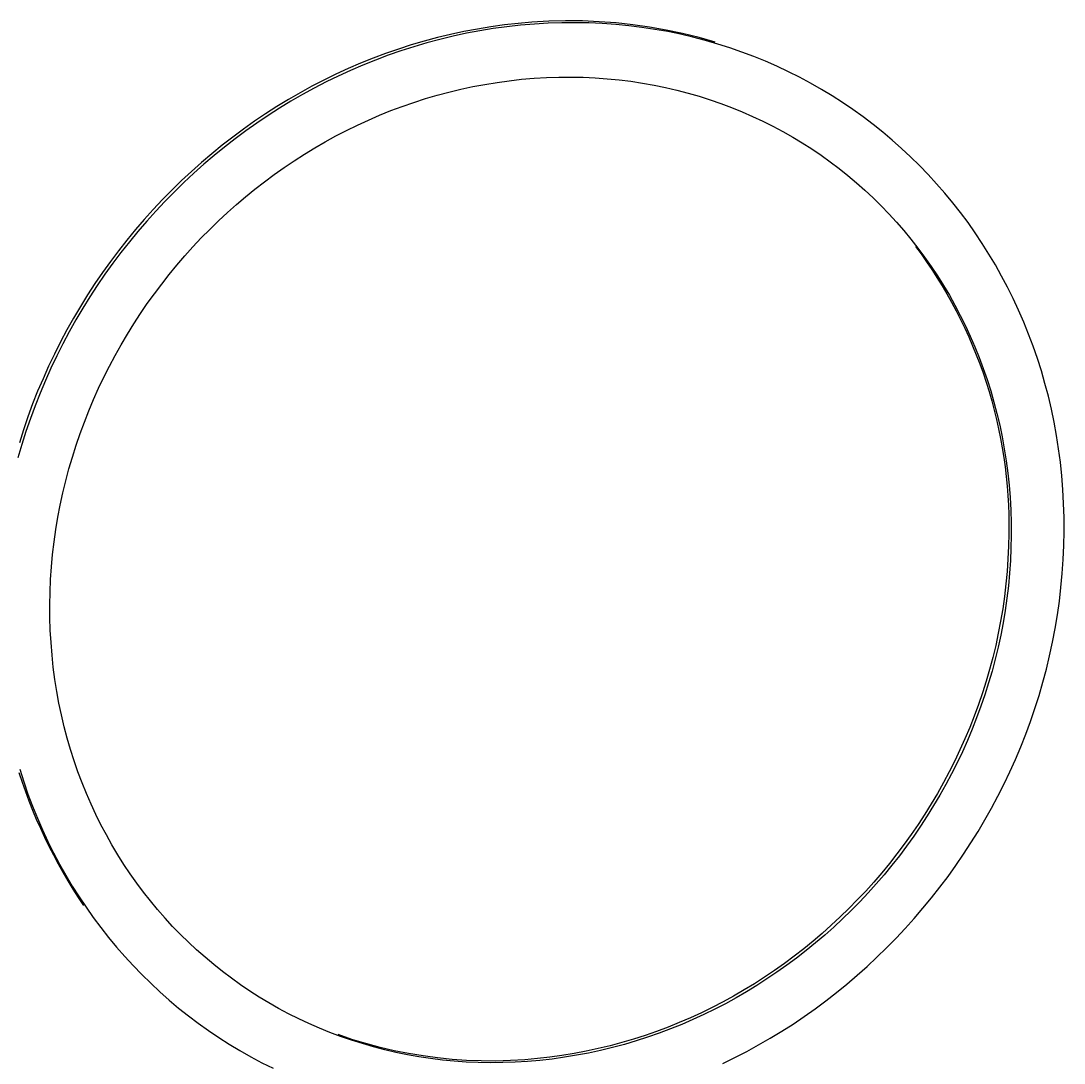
# Model space of a CAD drawing. Header units: millimetres. Extents: x 974 to 5700, y -47 to 3256.
# Drawn here: x 2633.28 to 2645.79, y 1195.08 to 1207.58 of the extents above; entities that cross this region are included whole.
import ezdxf

# ---------------------------------------------------------------- set-up
doc = ezdxf.new("R2010")
doc.units = ezdxf.units.MM
doc.header["$MEASUREMENT"] = 0
doc.layers.add('Utwórz2D linie widoczne', color=7, linetype='Continuous', true_color=0x000000)

msp = doc.modelspace()

# ---------------------------------------------------------------- linework, layer by layer
at = {"layer": 'Utwórz2D linie widoczne'}
for p, q in [((2638.915, 1207.505), (2638.753, 1207.478)), ((2639.078, 1207.527), (2638.915, 1207.505)), ((2639.107, 1207.506), (2638.944, 1207.484)), ((2639.242, 1207.545), (2639.078, 1207.527)), ((2639.271, 1207.524), (2639.107, 1207.506)), ((2639.407, 1207.559), (2639.242, 1207.545)), ((2639.437, 1207.538), (2639.271, 1207.524)), ((2639.609, 1207.571), (2639.407, 1207.559)), ((2639.602, 1207.548), (2639.437, 1207.538)), ((2639.766, 1207.553), (2639.602, 1207.548)), ((2639.811, 1207.576), (2639.609, 1207.571)), ((2639.929, 1207.554), (2639.766, 1207.553)), ((2640.013, 1207.575), (2639.811, 1207.576)), ((2640.091, 1207.551), (2639.929, 1207.554)), ((2640.215, 1207.566), (2640.013, 1207.575)), ((2640.251, 1207.544), (2640.091, 1207.551)), ((2640.417, 1207.551), (2640.215, 1207.566)), ((2640.411, 1207.533), (2640.251, 1207.544)), ((2640.569, 1207.517), (2640.411, 1207.533)), ((2640.618, 1207.529), (2640.417, 1207.551)), ((2640.726, 1207.498), (2640.569, 1207.517)), ((2640.818, 1207.501), (2640.618, 1207.529)), ((2640.881, 1207.474), (2640.726, 1207.498)), ((2641.017, 1207.465), (2640.818, 1207.501)), ((2638.274, 1207.376), (2638.116, 1207.334)), ((2638.432, 1207.414), (2638.274, 1207.376)), ((2638.461, 1207.393), (2638.303, 1207.354)), ((2638.592, 1207.448), (2638.432, 1207.414)), ((2638.621, 1207.427), (2638.461, 1207.393)), ((2638.753, 1207.478), (2638.592, 1207.448)), ((2638.782, 1207.457), (2638.621, 1207.427)), ((2638.944, 1207.484), (2638.782, 1207.457)), ((2641.035, 1207.447), (2640.881, 1207.474)), ((2641.214, 1207.424), (2641.017, 1207.465)), ((2641.187, 1207.416), (2641.035, 1207.447)), ((2641.338, 1207.381), (2641.187, 1207.416)), ((2641.41, 1207.375), (2641.214, 1207.424)), ((2641.487, 1207.342), (2641.338, 1207.381)), ((2641.605, 1207.32), (2641.41, 1207.375)), ((2637.961, 1207.288), (2637.806, 1207.238)), ((2637.99, 1207.267), (2637.835, 1207.217)), ((2638.116, 1207.334), (2637.961, 1207.288)), ((2638.146, 1207.312), (2637.99, 1207.267)), ((2638.303, 1207.354), (2638.146, 1207.312)), ((2641.634, 1207.299), (2641.487, 1207.342)), ((2641.78, 1207.253), (2641.634, 1207.299)), ((2641.924, 1207.203), (2641.78, 1207.253)), ((2637.502, 1207.128), (2637.352, 1207.068)), ((2637.653, 1207.185), (2637.502, 1207.128)), ((2637.682, 1207.164), (2637.531, 1207.107)), ((2637.806, 1207.238), (2637.653, 1207.185)), ((2637.835, 1207.217), (2637.682, 1207.164)), ((2642.066, 1207.149), (2641.924, 1207.203)), ((2642.206, 1207.092), (2642.066, 1207.149)), ((2637.204, 1207.004), (2637.057, 1206.937)), ((2637.352, 1207.068), (2637.204, 1207.004)), ((2637.381, 1207.047), (2637.233, 1206.983)), ((2637.531, 1207.107), (2637.381, 1207.047)), ((2642.345, 1207.032), (2642.206, 1207.092)), ((2642.481, 1206.967), (2642.345, 1207.032)), ((2637.057, 1206.937), (2636.912, 1206.866)), ((2637.086, 1206.915), (2636.941, 1206.845)), ((2637.233, 1206.983), (2637.086, 1206.915)), ((2639.136, 1206.859), (2639.284, 1206.876)), ((2639.284, 1206.876), (2639.433, 1206.888)), ((2639.433, 1206.888), (2639.581, 1206.897)), ((2639.581, 1206.897), (2639.729, 1206.902)), ((2639.729, 1206.902), (2639.876, 1206.903)), ((2639.876, 1206.903), (2640.022, 1206.9)), ((2640.022, 1206.9), (2640.167, 1206.894)), ((2640.167, 1206.894), (2640.31, 1206.883)), ((2640.31, 1206.883), (2640.453, 1206.869)), ((2642.616, 1206.9), (2642.481, 1206.967)), ((2642.748, 1206.829), (2642.616, 1206.9)), ((2636.769, 1206.792), (2636.628, 1206.714)), ((2636.798, 1206.77), (2636.657, 1206.693)), ((2636.912, 1206.866), (2636.769, 1206.792)), ((2636.941, 1206.845), (2636.798, 1206.77)), ((2638.411, 1206.723), (2638.554, 1206.757)), ((2638.554, 1206.757), (2638.698, 1206.788)), ((2638.698, 1206.788), (2638.843, 1206.815)), ((2638.843, 1206.815), (2638.989, 1206.839)), ((2638.989, 1206.839), (2639.136, 1206.859)), ((2640.453, 1206.869), (2640.594, 1206.852)), ((2640.594, 1206.852), (2640.734, 1206.831)), ((2640.734, 1206.831), (2640.872, 1206.806)), ((2640.872, 1206.806), (2641.009, 1206.778)), ((2641.009, 1206.778), (2641.145, 1206.746)), ((2642.878, 1206.755), (2642.748, 1206.829)), ((2643.006, 1206.678), (2642.878, 1206.755)), ((2636.488, 1206.634), (2636.351, 1206.55)), ((2636.628, 1206.714), (2636.488, 1206.634)), ((2636.657, 1206.693), (2636.517, 1206.612)), ((2637.991, 1206.599), (2638.13, 1206.644)), ((2638.13, 1206.644), (2638.27, 1206.685)), ((2638.27, 1206.685), (2638.411, 1206.723)), ((2641.145, 1206.746), (2641.279, 1206.711)), ((2641.279, 1206.711), (2641.412, 1206.673)), ((2641.412, 1206.673), (2641.543, 1206.631)), ((2641.543, 1206.631), (2641.673, 1206.586)), ((2643.132, 1206.597), (2643.006, 1206.678)), ((2636.351, 1206.55), (2636.215, 1206.463)), ((2636.38, 1206.529), (2636.244, 1206.442)), ((2636.517, 1206.612), (2636.38, 1206.529)), ((2637.581, 1206.445), (2637.716, 1206.5)), ((2637.716, 1206.5), (2637.853, 1206.551)), ((2637.853, 1206.551), (2637.991, 1206.599)), ((2641.673, 1206.586), (2641.801, 1206.538)), ((2641.801, 1206.538), (2641.928, 1206.487)), ((2643.256, 1206.513), (2643.132, 1206.597)), ((2643.377, 1206.426), (2643.256, 1206.513)), ((2636.082, 1206.373), (2635.95, 1206.28)), ((2636.215, 1206.463), (2636.082, 1206.373)), ((2636.244, 1206.442), (2636.111, 1206.352)), ((2637.316, 1206.327), (2637.448, 1206.388)), ((2637.448, 1206.388), (2637.581, 1206.445)), ((2641.928, 1206.487), (2642.052, 1206.432)), ((2642.052, 1206.432), (2642.175, 1206.374)), ((2642.175, 1206.374), (2642.296, 1206.313)), ((2643.496, 1206.336), (2643.377, 1206.426)), ((2635.95, 1206.28), (2635.821, 1206.184)), ((2635.979, 1206.259), (2635.85, 1206.163)), ((2636.111, 1206.352), (2635.979, 1206.259)), ((2637.056, 1206.197), (2637.185, 1206.263)), ((2637.185, 1206.263), (2637.316, 1206.327)), ((2642.296, 1206.313), (2642.415, 1206.25)), ((2642.415, 1206.25), (2642.533, 1206.183)), ((2643.613, 1206.243), (2643.496, 1206.336)), ((2635.821, 1206.184), (2635.693, 1206.085)), ((2635.85, 1206.163), (2635.723, 1206.064)), ((2636.803, 1206.054), (2636.929, 1206.127)), ((2636.929, 1206.127), (2637.056, 1206.197)), ((2642.533, 1206.183), (2642.648, 1206.113)), ((2643.727, 1206.147), (2643.613, 1206.243)), ((2643.838, 1206.048), (2643.727, 1206.147)), ((2635.693, 1206.085), (2635.568, 1205.983)), ((2635.723, 1206.064), (2635.598, 1205.962)), ((2636.68, 1205.979), (2636.803, 1206.054)), ((2642.648, 1206.113), (2642.761, 1206.041)), ((2642.761, 1206.041), (2642.873, 1205.965)), ((2643.947, 1205.947), (2643.838, 1206.048)), ((2635.446, 1205.879), (2635.325, 1205.772)), ((2635.568, 1205.983), (2635.446, 1205.879)), ((2635.598, 1205.962), (2635.475, 1205.858)), ((2636.437, 1205.819), (2636.557, 1205.9)), ((2636.557, 1205.9), (2636.68, 1205.979)), ((2642.873, 1205.965), (2642.982, 1205.887)), ((2642.982, 1205.887), (2643.089, 1205.806)), ((2644.054, 1205.842), (2643.947, 1205.947)), ((2635.325, 1205.772), (2635.207, 1205.662)), ((2635.354, 1205.75), (2635.236, 1205.64)), ((2635.475, 1205.858), (2635.354, 1205.75)), ((2636.319, 1205.736), (2636.437, 1205.819)), ((2643.089, 1205.806), (2643.194, 1205.722)), ((2644.158, 1205.735), (2644.054, 1205.842)), ((2635.207, 1205.662), (2635.092, 1205.549)), ((2635.236, 1205.64), (2635.121, 1205.528)), ((2636.087, 1205.56), (2636.202, 1205.649)), ((2636.202, 1205.649), (2636.319, 1205.736)), ((2643.194, 1205.722), (2643.297, 1205.636)), ((2643.297, 1205.636), (2643.397, 1205.546)), ((2644.259, 1205.625), (2644.158, 1205.735)), ((2644.357, 1205.512), (2644.259, 1205.625)), ((2635.092, 1205.549), (2634.978, 1205.434)), ((2635.121, 1205.528), (2635.008, 1205.413)), ((2635.975, 1205.468), (2636.087, 1205.56)), ((2643.397, 1205.546), (2643.496, 1205.455)), ((2644.452, 1205.396), (2644.357, 1205.512)), ((2634.978, 1205.434), (2634.868, 1205.316)), ((2635.008, 1205.413), (2634.897, 1205.295)), ((2635.756, 1205.278), (2635.864, 1205.374)), ((2635.864, 1205.374), (2635.975, 1205.468)), ((2643.496, 1205.455), (2643.592, 1205.361)), ((2644.545, 1205.278), (2644.452, 1205.396)), ((2634.868, 1205.316), (2634.76, 1205.196)), ((2634.897, 1205.295), (2634.789, 1205.175)), ((2635.65, 1205.179), (2635.756, 1205.278)), ((2643.592, 1205.361), (2643.685, 1205.264)), ((2643.685, 1205.264), (2643.776, 1205.165)), ((2644.635, 1205.158), (2644.545, 1205.278)), ((2634.76, 1205.196), (2634.654, 1205.074)), ((2634.789, 1205.175), (2634.683, 1205.052)), ((2635.545, 1205.077), (2635.65, 1205.179)), ((2643.776, 1205.165), (2643.864, 1205.063)), ((2644.721, 1205.035), (2644.635, 1205.158)), ((2634.654, 1205.074), (2634.552, 1204.949)), ((2634.683, 1205.052), (2634.581, 1204.928)), ((2635.443, 1204.974), (2635.545, 1205.077)), ((2643.864, 1205.063), (2643.95, 1204.959)), ((2644.805, 1204.909), (2644.721, 1205.035)), ((2634.552, 1204.949), (2634.452, 1204.822)), ((2634.581, 1204.928), (2634.481, 1204.8)), ((2635.344, 1204.868), (2635.443, 1204.974)), ((2643.95, 1204.959), (2644.034, 1204.853)), ((2644.005, 1204.874), (2644.072, 1204.783)), ((2644.886, 1204.781), (2644.805, 1204.909)), ((2634.452, 1204.822), (2634.354, 1204.692)), ((2634.481, 1204.8), (2634.383, 1204.671)), ((2635.151, 1204.649), (2635.246, 1204.759)), ((2635.246, 1204.759), (2635.344, 1204.868)), ((2644.034, 1204.853), (2644.115, 1204.744)), ((2644.072, 1204.783), (2644.137, 1204.69)), ((2644.963, 1204.651), (2644.886, 1204.781)), ((2634.354, 1204.692), (2634.26, 1204.561)), ((2634.383, 1204.671), (2634.289, 1204.539)), ((2635.059, 1204.537), (2635.151, 1204.649)), ((2644.115, 1204.744), (2644.193, 1204.633)), ((2644.137, 1204.69), (2644.201, 1204.596)), ((2644.193, 1204.633), (2644.268, 1204.52)), ((2645.038, 1204.518), (2644.963, 1204.651)), ((2634.26, 1204.561), (2634.168, 1204.427)), ((2634.289, 1204.539), (2634.197, 1204.406)), ((2634.969, 1204.422), (2635.059, 1204.537)), ((2644.201, 1204.596), (2644.263, 1204.5)), ((2644.263, 1204.5), (2644.324, 1204.402)), ((2644.268, 1204.52), (2644.341, 1204.405)), ((2645.109, 1204.384), (2645.038, 1204.518)), ((2634.168, 1204.427), (2634.08, 1204.291)), ((2634.197, 1204.406), (2634.109, 1204.27)), ((2634.881, 1204.305), (2634.969, 1204.422)), ((2644.324, 1204.402), (2644.382, 1204.303)), ((2644.341, 1204.405), (2644.411, 1204.288)), ((2645.177, 1204.247), (2645.109, 1204.384)), ((2634.08, 1204.291), (2633.994, 1204.153)), ((2634.109, 1204.27), (2634.023, 1204.132)), ((2634.796, 1204.187), (2634.881, 1204.305)), ((2644.382, 1204.303), (2644.438, 1204.203)), ((2644.411, 1204.288), (2644.478, 1204.168)), ((2645.242, 1204.107), (2645.177, 1204.247)), ((2633.994, 1204.153), (2633.911, 1204.014)), ((2634.023, 1204.132), (2633.941, 1203.992)), ((2634.714, 1204.067), (2634.796, 1204.187)), ((2644.438, 1204.203), (2644.493, 1204.101)), ((2644.478, 1204.168), (2644.542, 1204.047)), ((2633.911, 1204.014), (2633.832, 1203.872)), ((2634.634, 1203.944), (2634.714, 1204.067)), ((2644.493, 1204.101), (2644.545, 1203.998)), ((2644.542, 1204.047), (2644.603, 1203.923)), ((2644.545, 1203.998), (2644.596, 1203.894)), ((2645.303, 1203.966), (2645.242, 1204.107)), ((2633.832, 1203.872), (2633.755, 1203.728)), ((2633.941, 1203.992), (2633.861, 1203.851)), ((2634.557, 1203.82), (2634.634, 1203.944)), ((2644.596, 1203.894), (2644.644, 1203.788)), ((2644.603, 1203.923), (2644.662, 1203.798)), ((2645.361, 1203.823), (2645.303, 1203.966)), ((2633.861, 1203.851), (2633.785, 1203.707)), ((2634.482, 1203.694), (2634.557, 1203.82)), ((2644.644, 1203.788), (2644.69, 1203.682)), ((2644.662, 1203.798), (2644.717, 1203.671)), ((2645.415, 1203.677), (2645.361, 1203.823)), ((2633.755, 1203.728), (2633.682, 1203.583)), ((2633.785, 1203.707), (2633.711, 1203.562)), ((2634.411, 1203.567), (2634.482, 1203.694)), ((2644.69, 1203.682), (2644.734, 1203.574)), ((2644.717, 1203.671), (2644.769, 1203.542)), ((2645.466, 1203.53), (2645.415, 1203.677)), ((2633.682, 1203.583), (2633.612, 1203.436)), ((2633.711, 1203.562), (2633.641, 1203.415)), ((2634.342, 1203.437), (2634.411, 1203.567)), ((2644.734, 1203.574), (2644.775, 1203.466)), ((2644.769, 1203.542), (2644.818, 1203.411)), ((2645.514, 1203.381), (2645.466, 1203.53)), ((2633.612, 1203.436), (2633.546, 1203.287)), ((2633.641, 1203.415), (2633.575, 1203.266)), ((2634.276, 1203.306), (2634.342, 1203.437)), ((2644.775, 1203.466), (2644.815, 1203.357)), ((2644.818, 1203.411), (2644.864, 1203.278)), ((2645.557, 1203.23), (2645.514, 1203.381)), ((2633.546, 1203.287), (2633.482, 1203.137)), ((2633.575, 1203.266), (2633.511, 1203.115)), ((2634.213, 1203.174), (2634.276, 1203.306)), ((2644.815, 1203.357), (2644.852, 1203.246)), ((2644.852, 1203.246), (2644.887, 1203.135)), ((2644.864, 1203.278), (2644.907, 1203.143)), ((2633.482, 1203.137), (2633.422, 1202.985)), ((2634.153, 1203.04), (2634.213, 1203.174)), ((2644.887, 1203.135), (2644.919, 1203.024)), ((2644.907, 1203.143), (2644.946, 1203.007)), ((2645.598, 1203.077), (2645.557, 1203.23)), ((2633.511, 1203.115), (2633.451, 1202.963)), ((2634.096, 1202.904), (2634.153, 1203.04)), ((2644.919, 1203.024), (2644.949, 1202.912)), ((2644.946, 1203.007), (2644.982, 1202.869)), ((2645.634, 1202.922), (2645.598, 1203.077)), ((2633.422, 1202.985), (2633.366, 1202.831)), ((2633.451, 1202.963), (2633.395, 1202.81)), ((2634.042, 1202.767), (2634.096, 1202.904)), ((2644.949, 1202.912), (2644.977, 1202.799)), ((2645.667, 1202.765), (2645.634, 1202.922)), ((2633.366, 1202.831), (2633.313, 1202.676)), ((2633.395, 1202.81), (2633.342, 1202.655)), ((2633.991, 1202.629), (2634.042, 1202.767)), ((2644.977, 1202.799), (2645.002, 1202.686)), ((2644.982, 1202.869), (2645.015, 1202.73)), ((2645.696, 1202.607), (2645.667, 1202.765)), ((2633.313, 1202.676), (2633.263, 1202.52)), ((2633.342, 1202.655), (2633.292, 1202.498)), ((2633.943, 1202.489), (2633.991, 1202.629)), ((2645.002, 1202.686), (2645.025, 1202.572)), ((2645.015, 1202.73), (2645.044, 1202.589)), ((2633.292, 1202.498), (2633.246, 1202.341)), ((2645.025, 1202.572), (2645.046, 1202.458)), ((2645.044, 1202.589), (2645.07, 1202.447)), ((2645.721, 1202.447), (2645.696, 1202.607)), ((2633.898, 1202.349), (2633.943, 1202.489)), ((2645.046, 1202.458), (2645.064, 1202.344)), ((2645.07, 1202.447), (2645.093, 1202.303)), ((2645.742, 1202.286), (2645.721, 1202.447)), ((2633.857, 1202.206), (2633.898, 1202.349)), ((2645.064, 1202.344), (2645.08, 1202.23)), ((2645.093, 1202.303), (2645.112, 1202.157)), ((2645.759, 1202.123), (2645.742, 1202.286)), ((2633.819, 1202.063), (2633.857, 1202.206)), ((2645.08, 1202.23), (2645.093, 1202.115)), ((2645.112, 1202.157), (2645.127, 1202.011)), ((2645.772, 1201.959), (2645.759, 1202.123)), ((2633.784, 1201.919), (2633.819, 1202.063)), ((2645.093, 1202.115), (2645.104, 1202.001)), ((2645.104, 1202.001), (2645.113, 1201.887)), ((2645.127, 1202.011), (2645.139, 1201.862)), ((2633.752, 1201.773), (2633.784, 1201.919)), ((2645.113, 1201.887), (2645.119, 1201.773)), ((2645.781, 1201.793), (2645.772, 1201.959)), ((2633.724, 1201.627), (2633.752, 1201.773)), ((2645.119, 1201.773), (2645.123, 1201.659)), ((2645.139, 1201.862), (2645.148, 1201.713)), ((2645.786, 1201.625), (2645.781, 1201.793)), ((2633.7, 1201.479), (2633.724, 1201.627)), ((2645.123, 1201.659), (2645.124, 1201.545)), ((2645.148, 1201.713), (2645.152, 1201.562)), ((2645.787, 1201.457), (2645.786, 1201.625)), ((2645.124, 1201.545), (2645.124, 1201.432)), ((2645.152, 1201.562), (2645.153, 1201.41)), ((2633.679, 1201.331), (2633.7, 1201.479)), ((2645.124, 1201.432), (2645.121, 1201.28)), ((2645.153, 1201.41), (2645.15, 1201.258)), ((2645.784, 1201.288), (2645.787, 1201.457)), ((2633.661, 1201.182), (2633.679, 1201.331)), ((2645.121, 1201.28), (2645.114, 1201.128)), ((2645.15, 1201.258), (2645.143, 1201.107)), ((2645.776, 1201.12), (2645.784, 1201.288)), ((2633.647, 1201.032), (2633.661, 1201.182)), ((2645.114, 1201.128), (2645.104, 1200.977)), ((2645.765, 1200.952), (2645.776, 1201.12)), ((2633.637, 1200.881), (2633.647, 1201.032)), ((2645.143, 1201.107), (2645.133, 1200.956)), ((2633.631, 1200.729), (2633.637, 1200.881)), ((2645.104, 1200.977), (2645.09, 1200.827)), ((2645.133, 1200.956), (2645.119, 1200.806)), ((2645.749, 1200.786), (2645.765, 1200.952)), ((2645.09, 1200.827), (2645.072, 1200.678)), ((2645.119, 1200.806), (2645.101, 1200.657)), ((2645.73, 1200.62), (2645.749, 1200.786)), ((2633.628, 1200.577), (2633.631, 1200.729)), ((2645.072, 1200.678), (2645.051, 1200.53)), ((2645.101, 1200.657), (2645.08, 1200.509)), ((2645.706, 1200.456), (2645.73, 1200.62)), ((2633.629, 1200.425), (2633.628, 1200.577)), ((2645.051, 1200.53), (2645.026, 1200.383)), ((2645.08, 1200.509), (2645.056, 1200.362)), ((2633.633, 1200.274), (2633.629, 1200.425)), ((2645.026, 1200.383), (2644.998, 1200.237)), ((2645.679, 1200.292), (2645.706, 1200.456)), ((2633.642, 1200.125), (2633.633, 1200.274)), ((2645.056, 1200.362), (2645.027, 1200.215)), ((2645.648, 1200.13), (2645.679, 1200.292)), ((2633.654, 1199.976), (2633.642, 1200.125)), ((2644.998, 1200.237), (2644.967, 1200.091)), ((2645.027, 1200.215), (2644.996, 1200.07)), ((2645.613, 1199.968), (2645.648, 1200.13)), ((2644.967, 1200.091), (2644.932, 1199.947)), ((2644.996, 1200.07), (2644.961, 1199.926)), ((2633.669, 1199.83), (2633.654, 1199.976)), ((2644.932, 1199.947), (2644.894, 1199.804)), ((2644.961, 1199.926), (2644.923, 1199.783)), ((2645.574, 1199.808), (2645.613, 1199.968)), ((2633.688, 1199.684), (2633.669, 1199.83)), ((2644.894, 1199.804), (2644.852, 1199.662)), ((2644.923, 1199.783), (2644.882, 1199.641)), ((2645.532, 1199.649), (2645.574, 1199.808)), ((2633.711, 1199.54), (2633.688, 1199.684)), ((2644.852, 1199.662), (2644.808, 1199.521)), ((2644.882, 1199.641), (2644.837, 1199.5)), ((2645.486, 1199.492), (2645.532, 1199.649)), ((2633.737, 1199.398), (2633.711, 1199.54)), ((2644.808, 1199.521), (2644.76, 1199.382)), ((2644.837, 1199.5), (2644.789, 1199.361)), ((2633.767, 1199.257), (2633.737, 1199.398)), ((2644.76, 1199.382), (2644.709, 1199.244)), ((2645.436, 1199.336), (2645.486, 1199.492)), ((2633.8, 1199.117), (2633.767, 1199.257)), ((2644.709, 1199.244), (2644.655, 1199.107)), ((2644.789, 1199.361), (2644.738, 1199.222)), ((2645.383, 1199.181), (2645.436, 1199.336)), ((2644.738, 1199.222), (2644.684, 1199.086)), ((2645.327, 1199.027), (2645.383, 1199.181)), ((2633.836, 1198.979), (2633.8, 1199.117)), ((2644.655, 1199.107), (2644.598, 1198.972)), ((2644.684, 1199.086), (2644.627, 1198.95)), ((2645.267, 1198.876), (2645.327, 1199.027)), ((2633.876, 1198.843), (2633.836, 1198.979)), ((2644.598, 1198.972), (2644.538, 1198.838)), ((2644.627, 1198.95), (2644.567, 1198.817)), ((2645.203, 1198.725), (2645.267, 1198.876)), ((2633.919, 1198.709), (2633.876, 1198.843)), ((2644.538, 1198.838), (2644.475, 1198.706)), ((2644.567, 1198.817), (2644.504, 1198.684)), ((2633.965, 1198.576), (2633.919, 1198.709)), ((2644.475, 1198.706), (2644.409, 1198.575)), ((2644.504, 1198.684), (2644.438, 1198.553)), ((2645.137, 1198.577), (2645.203, 1198.725)), ((2633.258, 1198.567), (2633.295, 1198.453)), ((2633.267, 1198.606), (2633.315, 1198.457)), ((2634.014, 1198.445), (2633.965, 1198.576)), ((2644.409, 1198.575), (2644.34, 1198.446)), ((2644.438, 1198.553), (2644.369, 1198.424)), ((2645.067, 1198.43), (2645.137, 1198.577)), ((2633.295, 1198.453), (2633.335, 1198.341)), ((2633.315, 1198.457), (2633.366, 1198.31)), ((2634.066, 1198.316), (2634.014, 1198.445)), ((2644.34, 1198.446), (2644.269, 1198.318)), ((2644.369, 1198.424), (2644.298, 1198.297)), ((2644.993, 1198.285), (2645.067, 1198.43)), ((2633.335, 1198.341), (2633.377, 1198.229)), ((2633.366, 1198.31), (2633.421, 1198.164)), ((2634.122, 1198.189), (2634.066, 1198.316)), ((2644.269, 1198.318), (2644.194, 1198.192)), ((2644.298, 1198.297), (2644.223, 1198.171)), ((2644.917, 1198.141), (2644.993, 1198.285)), ((2633.377, 1198.229), (2633.42, 1198.118)), ((2633.42, 1198.118), (2633.466, 1198.008)), ((2633.421, 1198.164), (2633.479, 1198.021)), ((2634.18, 1198.063), (2634.122, 1198.189)), ((2644.194, 1198.192), (2644.117, 1198.068)), ((2644.223, 1198.171), (2644.146, 1198.047)), ((2644.838, 1198), (2644.917, 1198.141)), ((2633.466, 1198.008), (2633.515, 1197.899)), ((2633.479, 1198.021), (2633.54, 1197.88)), ((2634.241, 1197.94), (2634.18, 1198.063)), ((2644.117, 1198.068), (2644.037, 1197.946)), ((2644.146, 1198.047), (2644.067, 1197.925)), ((2644.755, 1197.86), (2644.838, 1198)), ((2633.515, 1197.899), (2633.565, 1197.791)), ((2633.54, 1197.88), (2633.605, 1197.74)), ((2634.306, 1197.819), (2634.241, 1197.94)), ((2644.037, 1197.946), (2643.955, 1197.826)), ((2644.067, 1197.925), (2643.984, 1197.805)), ((2633.565, 1197.791), (2633.617, 1197.685)), ((2634.373, 1197.699), (2634.306, 1197.819)), ((2643.955, 1197.826), (2643.87, 1197.708)), ((2643.984, 1197.805), (2643.899, 1197.686)), ((2644.67, 1197.723), (2644.755, 1197.86)), ((2633.605, 1197.74), (2633.673, 1197.603)), ((2633.617, 1197.685), (2633.671, 1197.579)), ((2634.443, 1197.582), (2634.373, 1197.699)), ((2643.87, 1197.708), (2643.782, 1197.591)), ((2643.899, 1197.686), (2643.812, 1197.57)), ((2644.581, 1197.587), (2644.67, 1197.723)), ((2633.671, 1197.579), (2633.727, 1197.475)), ((2633.673, 1197.603), (2633.745, 1197.469)), ((2634.516, 1197.467), (2634.443, 1197.582)), ((2643.782, 1197.591), (2643.692, 1197.477)), ((2643.812, 1197.57), (2643.722, 1197.456)), ((2644.49, 1197.453), (2644.581, 1197.587)), ((2633.727, 1197.475), (2633.784, 1197.372)), ((2633.745, 1197.469), (2633.819, 1197.336)), ((2633.784, 1197.372), (2633.844, 1197.27)), ((2634.591, 1197.354), (2634.516, 1197.467)), ((2643.692, 1197.477), (2643.6, 1197.365)), ((2643.722, 1197.456), (2643.629, 1197.343)), ((2644.395, 1197.322), (2644.49, 1197.453)), ((2633.819, 1197.336), (2633.897, 1197.206)), ((2633.844, 1197.27), (2633.905, 1197.17)), ((2634.67, 1197.243), (2634.591, 1197.354)), ((2634.751, 1197.134), (2634.67, 1197.243)), ((2643.505, 1197.254), (2643.408, 1197.146)), ((2643.6, 1197.365), (2643.505, 1197.254)), ((2643.629, 1197.343), (2643.534, 1197.233)), ((2644.298, 1197.193), (2644.395, 1197.322)), ((2633.897, 1197.206), (2633.978, 1197.078)), ((2633.905, 1197.17), (2633.968, 1197.071)), ((2634.834, 1197.028), (2634.751, 1197.134)), ((2643.408, 1197.146), (2643.308, 1197.04)), ((2643.437, 1197.125), (2643.338, 1197.019)), ((2643.534, 1197.233), (2643.437, 1197.125)), ((2644.198, 1197.066), (2644.298, 1197.193)), ((2633.968, 1197.071), (2634.033, 1196.974)), ((2633.978, 1197.078), (2634.062, 1196.953)), ((2634.92, 1196.924), (2634.834, 1197.028)), ((2643.308, 1197.04), (2643.207, 1196.937)), ((2643.338, 1197.019), (2643.236, 1196.915)), ((2644.095, 1196.941), (2644.198, 1197.066)), ((2634.062, 1196.953), (2634.149, 1196.83)), ((2635.009, 1196.823), (2634.92, 1196.924)), ((2643.207, 1196.937), (2643.103, 1196.836)), ((2643.236, 1196.915), (2643.132, 1196.814)), ((2643.99, 1196.819), (2644.095, 1196.941)), ((2634.149, 1196.83), (2634.239, 1196.709)), ((2635.1, 1196.724), (2635.009, 1196.823)), ((2643.103, 1196.836), (2642.996, 1196.737)), ((2643.132, 1196.814), (2643.026, 1196.715)), ((2643.882, 1196.699), (2643.99, 1196.819)), ((2634.239, 1196.709), (2634.332, 1196.591)), ((2635.194, 1196.627), (2635.1, 1196.724)), ((2635.29, 1196.533), (2635.194, 1196.627)), ((2642.888, 1196.64), (2642.778, 1196.546)), ((2642.917, 1196.619), (2642.807, 1196.525)), ((2642.996, 1196.737), (2642.888, 1196.64)), ((2643.026, 1196.715), (2642.917, 1196.619)), ((2643.772, 1196.581), (2643.882, 1196.699)), ((2634.332, 1196.591), (2634.427, 1196.476)), ((2635.388, 1196.442), (2635.29, 1196.533)), ((2642.778, 1196.546), (2642.665, 1196.454)), ((2642.807, 1196.525), (2642.695, 1196.433)), ((2643.659, 1196.466), (2643.772, 1196.581)), ((2634.427, 1196.476), (2634.526, 1196.363)), ((2635.489, 1196.353), (2635.388, 1196.442)), ((2642.665, 1196.454), (2642.551, 1196.366)), ((2642.695, 1196.433), (2642.58, 1196.344)), ((2643.543, 1196.354), (2643.659, 1196.466)), ((2634.526, 1196.363), (2634.627, 1196.253)), ((2634.627, 1196.253), (2634.731, 1196.146)), ((2635.592, 1196.266), (2635.489, 1196.353)), ((2635.697, 1196.183), (2635.592, 1196.266)), ((2642.435, 1196.279), (2642.316, 1196.195)), ((2642.464, 1196.258), (2642.345, 1196.174)), ((2642.551, 1196.366), (2642.435, 1196.279)), ((2642.58, 1196.344), (2642.464, 1196.258)), ((2643.305, 1196.137), (2643.425, 1196.244)), ((2643.425, 1196.244), (2643.543, 1196.354)), ((2634.731, 1196.146), (2634.837, 1196.041)), ((2635.804, 1196.102), (2635.697, 1196.183)), ((2642.316, 1196.195), (2642.196, 1196.114)), ((2642.345, 1196.174), (2642.225, 1196.093)), ((2643.183, 1196.032), (2643.305, 1196.137)), ((2634.837, 1196.041), (2634.946, 1195.94)), ((2635.913, 1196.024), (2635.804, 1196.102)), ((2636.025, 1195.948), (2635.913, 1196.024)), ((2642.074, 1196.036), (2641.95, 1195.961)), ((2642.103, 1196.015), (2641.98, 1195.939)), ((2642.196, 1196.114), (2642.074, 1196.036)), ((2642.225, 1196.093), (2642.103, 1196.015)), ((2643.058, 1195.931), (2643.183, 1196.032)), ((2634.946, 1195.94), (2635.058, 1195.841)), ((2636.138, 1195.876), (2636.025, 1195.948)), ((2636.254, 1195.806), (2636.138, 1195.876)), ((2641.825, 1195.888), (2641.698, 1195.818)), ((2641.854, 1195.867), (2641.727, 1195.797)), ((2641.95, 1195.961), (2641.825, 1195.888)), ((2641.98, 1195.939), (2641.854, 1195.867)), ((2642.931, 1195.832), (2643.058, 1195.931)), ((2635.058, 1195.841), (2635.172, 1195.745)), ((2635.172, 1195.745), (2635.289, 1195.652)), ((2636.371, 1195.74), (2636.254, 1195.806)), ((2641.569, 1195.752), (2641.439, 1195.688)), ((2641.698, 1195.818), (2641.569, 1195.752)), ((2641.727, 1195.797), (2641.598, 1195.73)), ((2642.802, 1195.736), (2642.931, 1195.832)), ((2635.289, 1195.652), (2635.408, 1195.563)), ((2636.49, 1195.676), (2636.371, 1195.74)), ((2636.611, 1195.615), (2636.49, 1195.676)), ((2641.307, 1195.627), (2641.173, 1195.57)), ((2641.439, 1195.688), (2641.307, 1195.627)), ((2641.468, 1195.667), (2641.336, 1195.606)), ((2641.598, 1195.73), (2641.468, 1195.667)), ((2642.537, 1195.553), (2642.67, 1195.643)), ((2642.67, 1195.643), (2642.802, 1195.736)), ((2635.408, 1195.563), (2635.529, 1195.476)), ((2636.734, 1195.558), (2636.611, 1195.615)), ((2636.859, 1195.504), (2636.734, 1195.558)), ((2636.986, 1195.452), (2636.859, 1195.504)), ((2641.039, 1195.515), (2640.902, 1195.464)), ((2641.068, 1195.494), (2640.932, 1195.443)), ((2641.173, 1195.57), (2641.039, 1195.515)), ((2641.203, 1195.548), (2641.068, 1195.494)), ((2641.336, 1195.606), (2641.203, 1195.548)), ((2642.401, 1195.466), (2642.537, 1195.553)), ((2635.529, 1195.476), (2635.653, 1195.392)), ((2635.653, 1195.392), (2635.779, 1195.312)), ((2637.114, 1195.404), (2636.986, 1195.452)), ((2637.25, 1195.369), (2637.084, 1195.426)), ((2637.243, 1195.359), (2637.114, 1195.404)), ((2637.418, 1195.319), (2637.25, 1195.369)), ((2640.626, 1195.371), (2640.486, 1195.33)), ((2640.765, 1195.416), (2640.626, 1195.371)), ((2640.794, 1195.395), (2640.655, 1195.35)), ((2640.902, 1195.464), (2640.765, 1195.416)), ((2640.932, 1195.443), (2640.794, 1195.395)), ((2642.125, 1195.302), (2642.264, 1195.382)), ((2642.264, 1195.382), (2642.401, 1195.466)), ((2635.779, 1195.312), (2635.907, 1195.235)), ((2637.375, 1195.318), (2637.243, 1195.359)), ((2637.507, 1195.28), (2637.375, 1195.318)), ((2637.587, 1195.273), (2637.418, 1195.319)), ((2637.642, 1195.245), (2637.507, 1195.28)), ((2637.757, 1195.233), (2637.587, 1195.273)), ((2637.777, 1195.213), (2637.642, 1195.245)), ((2640.202, 1195.258), (2640.058, 1195.227)), ((2640.344, 1195.292), (2640.202, 1195.258)), ((2640.373, 1195.271), (2640.231, 1195.236)), ((2640.486, 1195.33), (2640.344, 1195.292)), ((2640.515, 1195.309), (2640.373, 1195.271)), ((2640.655, 1195.35), (2640.515, 1195.309)), ((2641.984, 1195.224), (2642.125, 1195.302)), ((2635.907, 1195.235), (2636.038, 1195.161)), ((2636.038, 1195.161), (2636.17, 1195.09)), ((2637.929, 1195.199), (2637.757, 1195.233)), ((2637.915, 1195.185), (2637.777, 1195.213)), ((2638.053, 1195.161), (2637.915, 1195.185)), ((2638.102, 1195.17), (2637.929, 1195.199)), ((2638.193, 1195.14), (2638.053, 1195.161)), ((2638.275, 1195.147), (2638.102, 1195.17)), ((2638.334, 1195.122), (2638.193, 1195.14)), ((2638.45, 1195.129), (2638.275, 1195.147)), ((2638.476, 1195.109), (2638.334, 1195.122)), ((2638.624, 1195.117), (2638.45, 1195.129)), ((2638.799, 1195.111), (2638.624, 1195.117)), ((2639.324, 1195.126), (2639.149, 1195.115)), ((2639.473, 1195.139), (2639.324, 1195.126)), ((2639.502, 1195.117), (2639.353, 1195.105)), ((2639.621, 1195.155), (2639.473, 1195.139)), ((2639.65, 1195.134), (2639.502, 1195.117)), ((2639.767, 1195.175), (2639.621, 1195.155)), ((2639.797, 1195.154), (2639.65, 1195.134)), ((2639.913, 1195.199), (2639.767, 1195.175)), ((2639.942, 1195.178), (2639.797, 1195.154)), ((2640.058, 1195.227), (2639.913, 1195.199)), ((2640.087, 1195.205), (2639.942, 1195.178)), ((2640.231, 1195.236), (2640.087, 1195.205)), ((2641.696, 1195.08), (2641.841, 1195.15)), ((2641.841, 1195.15), (2641.984, 1195.224)), ((2636.17, 1195.09), (2636.305, 1195.023)), ((2638.62, 1195.098), (2638.476, 1195.109)), ((2638.764, 1195.092), (2638.62, 1195.098)), ((2638.91, 1195.089), (2638.764, 1195.092)), ((2638.974, 1195.11), (2638.799, 1195.111)), ((2639.057, 1195.091), (2638.91, 1195.089)), ((2639.149, 1195.115), (2638.974, 1195.11)), ((2639.205, 1195.096), (2639.057, 1195.091)), ((2639.353, 1195.105), (2639.205, 1195.096))]:
    msp.add_line(p, q, dxfattribs=at)

doc.saveas('drawing.dxf')
